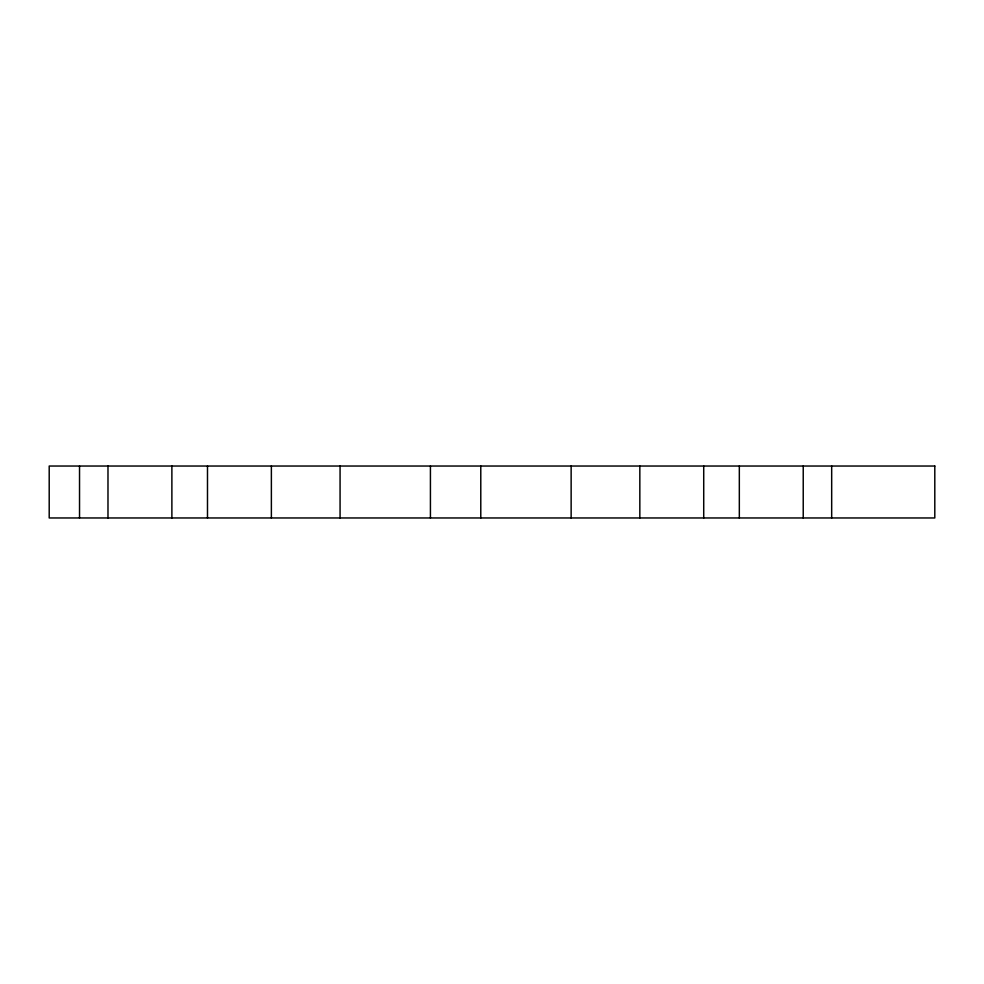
<?xml version="1.0" encoding="UTF-8"?>
<svg xmlns="http://www.w3.org/2000/svg" width="984" height="984" viewBox="0 0 984 984"><rect width="100%" height="100%" fill="white"/><g stroke="black" fill="none" stroke-linecap="round" stroke-linejoin="round"><path stroke-width="1.48" d="M831.677 466.035L831.677 517.965M803.227 466.035L803.227 517.965M739.328 466.035L739.328 517.965M703.72 466.035L703.72 517.965M639.834 466.035L639.834 517.965M571.138 466.035L571.138 517.965M480.782 466.035L480.782 517.965M430.426 466.035L430.426 517.965M340.07 466.035L340.07 517.965M271.375 466.035L271.375 517.965M207.489 466.035L207.489 517.965M171.88 466.035L171.88 517.965M107.982 466.035L107.982 517.965M79.532 466.035L79.532 517.965M934.8 466.035L49.2 466.035L49.2 517.965L934.8 517.965L934.8 466.035"/></g></svg>
